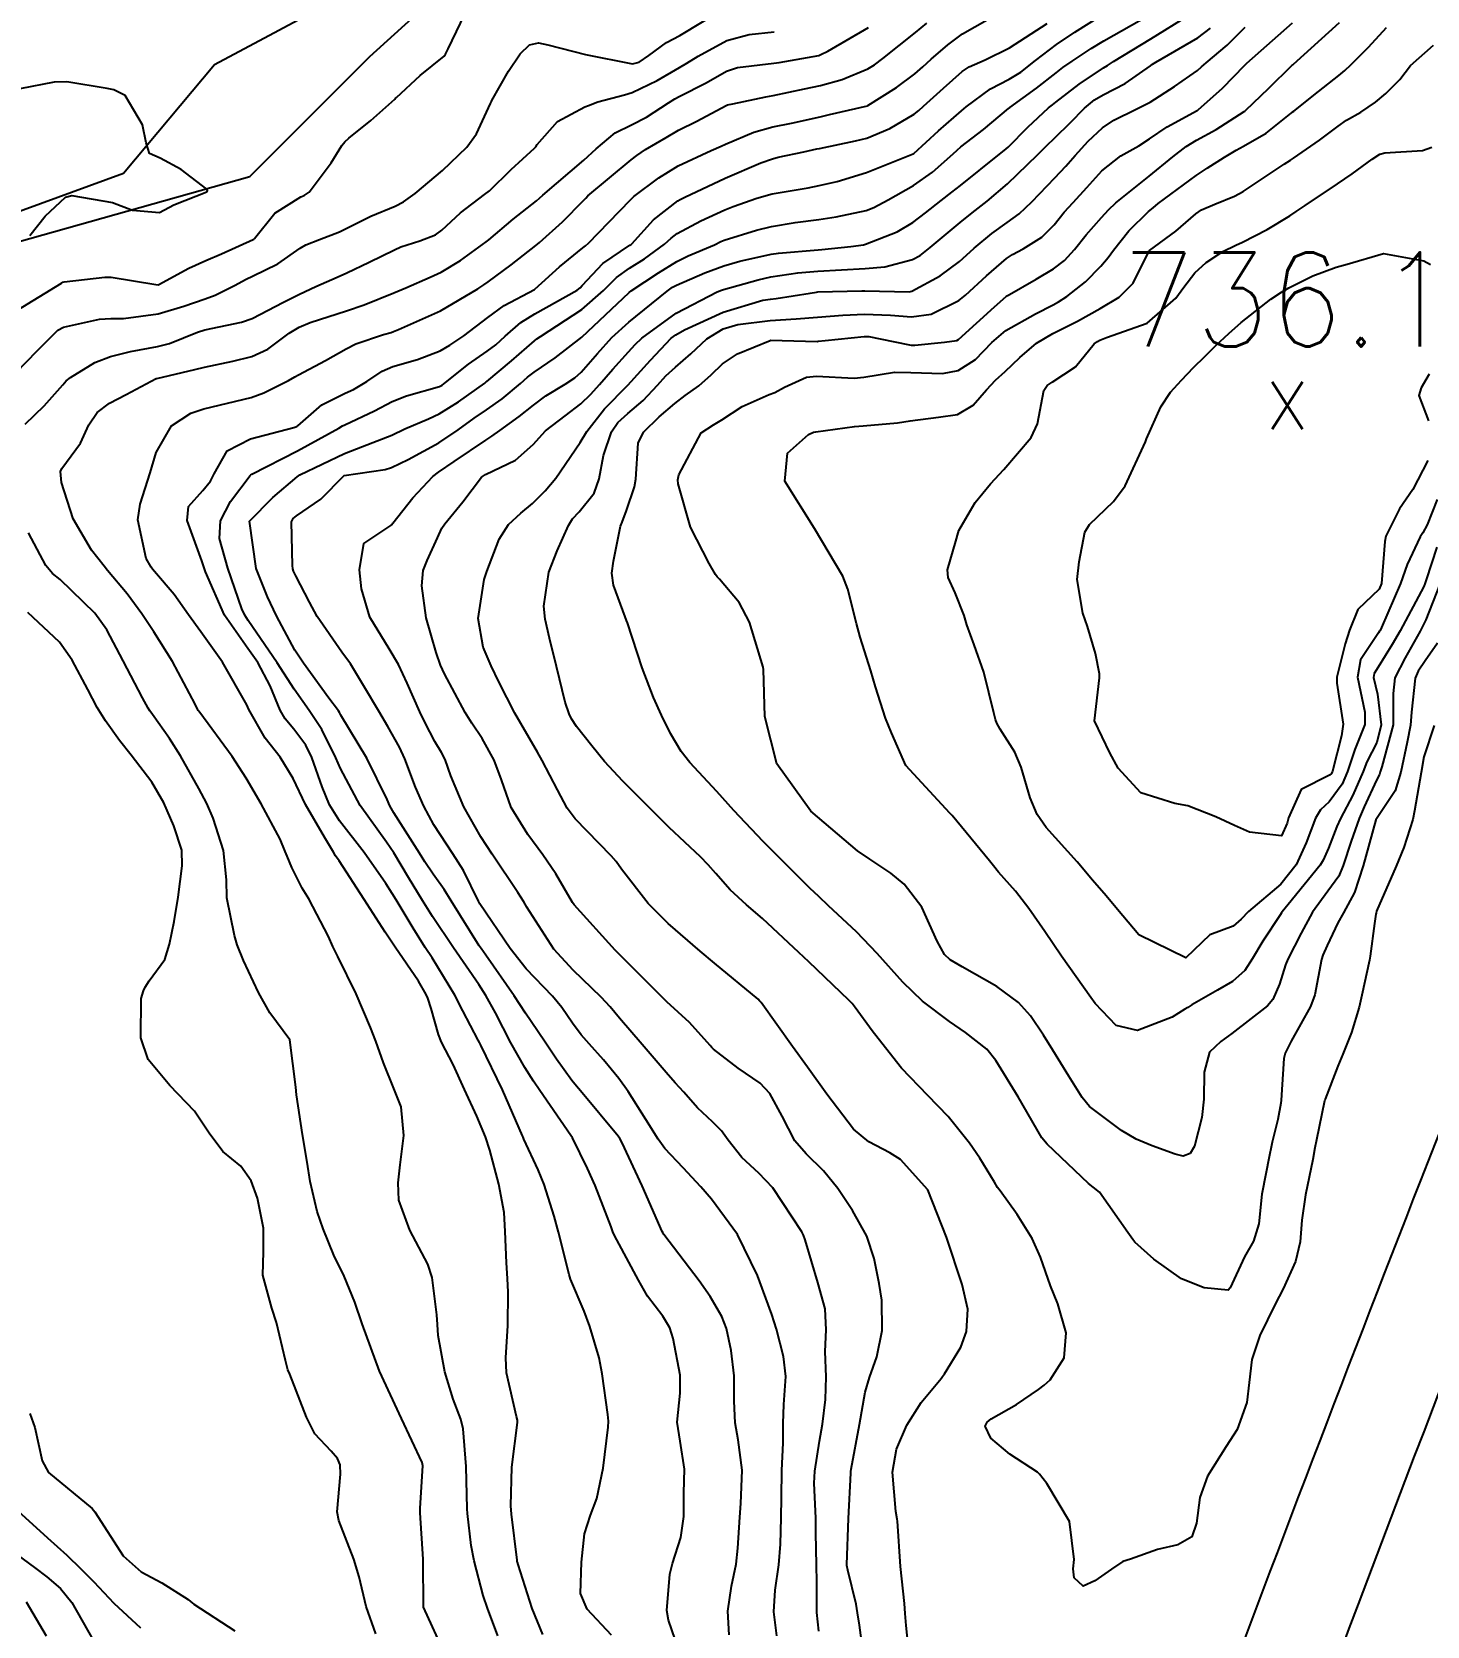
# Model space of a CAD drawing. Header units: metres. Extents: x 318500 to 325275, y 7408834 to 7428799.
# Drawn here: x 320161.3 to 320220.5, y 7414112.3 to 7414180 of the extents above; entities that cross this region are included whole.
import ezdxf
from ezdxf.enums import TextEntityAlignment as Align

# ---------------------------------------------------------------- set-up
doc = ezdxf.new("R2010")
doc.units = ezdxf.units.M
doc.header["$MEASUREMENT"] = 0
for name, color, linetype in [('Curvas de Nivel 1m', 11, 'Continuous'), ('Curvas de Nivel 5m', 15, 'Continuous'), ('Hidrografia', 140, 'Continuous'), ('Linha Férrea', 20, 'Continuous'), ('Pontos Cotados', 45, 'Continuous')]:
    doc.layers.add(name, color=color, linetype=linetype)
doc.styles.add('Style-STANDARD', font='STANDARD.shx')

# ---------------------------------------------------------------- blocks, each defined once
blk = doc.blocks.new('ELVTXT_57')
at = {"layer": 'Pontos Cotados', "linetype": 'Continuous', "style": 'Style-STANDARD'}
for s, height, p in [('736.1', 4, (0, 4)), ('x', 3, (0, 0))]:
    blk.add_text(s, height=height, dxfattribs=at).set_placement(p, align=Align.MIDDLE_CENTER)

msp = doc.modelspace()

# ---------------------------------------------------------------- linework, layer by layer
at = {"layer": 'Curvas de Nivel 1m', "flags": 128}
for points, elevation in [([(320160.612, 7414165.51), (320161.514, 7414166.45), (320162.398, 7414167.324), (320162.641, 7414167.459), (320164.157, 7414167.793), (320164.645, 7414167.827), (320165.183, 7414167.829), (320166.648, 7414168.023), (320167.751, 7414168.353), (320168.654, 7414168.662), (320169.077, 7414168.815), (320169.897, 7414169.228), (320170.392, 7414169.495), (320170.666, 7414169.62), (320171.729, 7414170.149), (320172.684, 7414170.81), (320172.924, 7414170.949), (320173.511, 7414171.178), (320174.349, 7414171.511), (320174.698, 7414171.676), (320175.684, 7414172.172), (320176.712, 7414172.599), (320177.078, 7414172.771), (320177.57, 7414173.127), (320178.73, 7414174.11), (320179.764, 7414175.095), (320180.167, 7414175.67), (320180.768, 7414176.951), (320180.809, 7414177.04), (320180.83, 7414177.079), (320181.529, 7414178.332), (320182.027, 7414179.068), (320182.417, 7414179.451), (320182.805, 7414179.531), (320183.199, 7414179.449), (320184.8, 7414179.03), (320186.795, 7414178.641), (320187.087, 7414178.706), (320187.487, 7414178.993), (320188.246, 7414179.545), (320188.809, 7414179.847), (320190.655, 7414180.952)], 719), ([(320160.648, 7414168.162), (320162.543, 7414169.322), (320162.613, 7414169.369), (320162.661, 7414169.382), (320164.384, 7414169.583), (320164.664, 7414169.581), (320166.551, 7414169.272), (320166.648, 7414169.258), (320166.685, 7414169.27), (320167.954, 7414169.968), (320168.676, 7414170.289), (320169.339, 7414170.575), (320170.689, 7414171.175), (320170.72, 7414171.189), (320170.748, 7414171.219), (320171.612, 7414172.301), (320172.717, 7414172.995), (320172.856, 7414173.049), (320173.072, 7414173.185), (320174, 7414174.439), (320174.455, 7414175.164), (320174.577, 7414175.328), (320174.745, 7414175.475), (320175.682, 7414176.225), (320176.705, 7414177.141), (320176.736, 7414177.175), (320176.771, 7414177.208), (320177.774, 7414178.136), (320178.798, 7414178.963), (320178.859, 7414179.049), (320178.887, 7414179.109), (320178.967, 7414179.273), (320179.844, 7414181.095)], 718), ([(320185.904, 7414111.911), (320184.867, 7414113.016), (320184.593, 7414113.686), (320184.625, 7414115.02), (320184.757, 7414116.219), (320185.009, 7414117.014), (320185.276, 7414117.715), (320185.553, 7414119.007), (320185.763, 7414120.749), (320185.771, 7414121.004), (320185.744, 7414121.284), (320185.51, 7414123.008), (320185.38, 7414123.691), (320184.986, 7414125.016), (320184.741, 7414125.674), (320184.168, 7414127.029), (320184.103, 7414127.232), (320183.656, 7414129.035), (320183.477, 7414129.703), (320183.047, 7414131.047), (320182.786, 7414131.671), (320182.179, 7414132.981), (320182.148, 7414133.06), (320182.128, 7414133.113), (320181.271, 7414135.069), (320180.354, 7414136.963), (320180.294, 7414137.079), (320180.241, 7414137.174), (320179.593, 7414138.429), (320179.259, 7414139.095), (320178.283, 7414140.672), (320177.988, 7414141.115), (320177.487, 7414141.937), (320176.756, 7414143.133), (320176.593, 7414143.406), (320176.327, 7414143.83), (320175.401, 7414145.149), (320174.36, 7414146.49), (320173.928, 7414147.167), (320173.613, 7414147.94), (320173.182, 7414149.178), (320172.926, 7414149.703), (320172.412, 7414150.39), (320172.042, 7414150.821), (320171.832, 7414151.199), (320171.415, 7414152.226), (320170.885, 7414153.213), (320170.459, 7414153.812), (320169.47, 7414155.23), (320168.666, 7414157.071), (320168.612, 7414157.239), (320168.504, 7414157.537), (320167.888, 7414159.25), (320167.947, 7414159.84), (320168.549, 7414160.517), (320168.878, 7414160.914), (320169.039, 7414161.235), (320169.588, 7414162.211), (320170.575, 7414162.718), (320172.416, 7414163.192), (320172.536, 7414163.235), (320172.581, 7414163.266), (320173.604, 7414164.165), (320174.602, 7414164.648), (320174.956, 7414164.805), (320175.516, 7414165.151), (320176.17, 7414165.591), (320176.62, 7414165.779), (320177.666, 7414166.082), (320178.63, 7414166.454), (320179.043, 7414166.695), (320179.632, 7414167.095), (320180.648, 7414167.861), (320181.351, 7414168.375), (320182.632, 7414169.06), (320182.65, 7414169.07), (320183.7, 7414170.019), (320184.687, 7414170.82), (320184.801, 7414170.915), (320184.927, 7414171.026), (320185.796, 7414171.921), (320186.718, 7414172.869), (320186.784, 7414172.934), (320186.86, 7414172.999), (320187.917, 7414173.8), (320188.733, 7414174.308), (320190.144, 7414174.959), (320190.559, 7414175.137), (320190.744, 7414175.224), (320191.943, 7414175.741), (320192.756, 7414175.96), (320193.549, 7414176.122), (320194.762, 7414176.393), (320195.17, 7414176.488), (320196.77, 7414176.857), (320196.796, 7414176.87), (320198.002, 7414177.631), (320198.791, 7414178.216), (320199.125, 7414178.507), (320199.486, 7414178.833), (320200.185, 7414179.448), (320200.811, 7414179.907), (320202.388, 7414180.796)], 723), ([(320192.923, 7414111.886), (320192.797, 7414112.907), (320192.856, 7414113.833), (320193.018, 7414114.904), (320193.081, 7414115.775), (320193.109, 7414116.903), (320193.119, 7414117.766), (320193.141, 7414118.903), (320193.197, 7414120.088), (320193.195, 7414120.902), (320193.222, 7414121.712), (320193.309, 7414122.901), (320193.213, 7414123.752), (320192.91, 7414124.908), (320192.708, 7414125.536), (320192.202, 7414126.919), (320192.104, 7414127.19), (320191.25, 7414128.933), (320190.152, 7414130.432), (320189.696, 7414130.957), (320188.954, 7414131.755), (320188.176, 7414132.577), (320187.885, 7414132.983), (320187.362, 7414133.819), (320186.615, 7414134.996), (320186.218, 7414135.547), (320185.561, 7414136.341), (320184.958, 7414137.019), (320184.622, 7414137.402), (320184.249, 7414137.901), (320183.793, 7414138.574), (320183.399, 7414139.043), (320182.277, 7414140.21), (320181.604, 7414141.067), (320180.318, 7414142.975), (320180.26, 7414143.081), (320179.622, 7414144.379), (320179.17, 7414145.098), (320178.358, 7414146.325), (320177.933, 7414147.117), (320177.585, 7414147.919), (320177.129, 7414149.129), (320176.898, 7414149.625), (320176.414, 7414150.494), (320176.024, 7414151.144), (320175.411, 7414152.174), (320174.817, 7414153.156), (320174.458, 7414153.662), (320173.408, 7414155.176), (320173.085, 7414155.78), (320172.497, 7414156.902), (320172.407, 7414157.099), (320172.376, 7414157.192), (320172.353, 7414157.342), (320172.321, 7414159.193), (320172.392, 7414159.333), (320172.534, 7414159.438), (320173.568, 7414160.151), (320174.56, 7414161.16), (320176.289, 7414161.416), (320176.564, 7414161.496), (320177.274, 7414161.836), (320178.574, 7414162.55), (320179.396, 7414163.098), (320180.08, 7414163.595), (320180.593, 7414163.94), (320181.262, 7414164.412), (320182.044, 7414165.066), (320182.345, 7414165.332), (320182.617, 7414165.539), (320183.517, 7414166.156), (320184.64, 7414167.03), (320186.659, 7414168.931), (320186.743, 7414168.999), (320187.9, 7414169.759), (320188.679, 7414170.249), (320189.165, 7414170.491), (320190.273, 7414170.956), (320190.553, 7414171.092), (320190.693, 7414171.147), (320192.06, 7414171.569), (320192.702, 7414171.737), (320193.712, 7414171.902), (320194.707, 7414172.023), (320195.453, 7414172.144), (320196.713, 7414172.407), (320197.046, 7414172.535), (320197.654, 7414172.856), (320198.726, 7414173.47), (320199.532, 7414174.032), (320200.42, 7414174.823), (320200.587, 7414174.977), (320200.744, 7414175.108), (320201.707, 7414175.854), (320202.769, 7414176.746), (320202.794, 7414176.765), (320202.818, 7414176.789), (320203.95, 7414177.605), (320204.793, 7414178.261), (320205.076, 7414178.477), (320205.47, 7414178.753), (320206.269, 7414179.282), (320206.809, 7414179.613), (320208.741, 7414180.711)], 726), ([(320181.075, 7414111.89), (320180.634, 7414113.069), (320180.457, 7414113.604), (320180.071, 7414115.078), (320179.95, 7414115.724), (320179.792, 7414117.083), (320179.776, 7414117.28), (320179.73, 7414119.084), (320179.604, 7414120.674), (320179.504, 7414121.088), (320179.181, 7414121.944), (320178.823, 7414123.098), (320178.54, 7414124.636), (320178.513, 7414125.104), (320178.493, 7414125.513), (320178.283, 7414127.107), (320178.108, 7414127.67), (320177.343, 7414129.118), (320176.878, 7414130.394), (320176.846, 7414131.123), (320176.934, 7414131.888), (320177.087, 7414133.126), (320176.975, 7414134.352), (320176.668, 7414135.133), (320176.226, 7414136.219), (320175.895, 7414137.143), (320175.674, 7414137.717), (320175.058, 7414139.152), (320174.284, 7414140.739), (320174.076, 7414141.163), (320173.886, 7414141.576), (320173.047, 7414143.179), (320172.773, 7414143.631), (320172.333, 7414144.518), (320172.132, 7414144.987), (320172.054, 7414145.194), (320171.835, 7414145.71), (320171.025, 7414147.21), (320170.386, 7414148.312), (320169.79, 7414149.226), (320168.419, 7414151.093), (320168.359, 7414151.18), (320168.321, 7414151.241), (320168.219, 7414151.447), (320167.263, 7414153.258), (320166.469, 7414154.522), (320165.961, 7414155.278), (320165.341, 7414156.139), (320164.498, 7414157.13), (320164.355, 7414157.301), (320163.83, 7414157.987), (320163.046, 7414159.315), (320162.553, 7414160.86), (320162.51, 7414161.321), (320162.561, 7414161.453), (320163.35, 7414162.535), (320163.709, 7414163.309), (320164.062, 7414163.832), (320164.594, 7414164.223), (320165.289, 7414164.601), (320166.576, 7414165.271), (320166.6, 7414165.28), (320168.207, 7414165.655), (320168.618, 7414165.757), (320169.831, 7414166.019), (320170.625, 7414166.208), (320171.312, 7414166.528), (320172.215, 7414167.196), (320172.643, 7414167.457), (320173.114, 7414167.652), (320174.65, 7414168.154), (320175.398, 7414168.407), (320176.658, 7414168.907), (320177.169, 7414169.132), (320178.201, 7414169.583), (320178.67, 7414169.798), (320179.49, 7414170.285), (320180.587, 7414171.082), (320180.645, 7414171.126), (320180.691, 7414171.168), (320181.733, 7414172.041), (320182.716, 7414172.82), (320182.846, 7414172.93), (320182.983, 7414173.056), (320184.735, 7414174.546), (320185.249, 7414175.022), (320186.057, 7414175.704), (320186.756, 7414176.049), (320187.386, 7414176.368), (320188.323, 7414176.984), (320188.598, 7414177.157), (320188.774, 7414177.251), (320189.919, 7414177.827), (320190.791, 7414178.321), (320191.256, 7414178.48), (320192.796, 7414178.66), (320193.019, 7414178.695), (320194.224, 7414178.906), (320194.706, 7414178.996), (320194.801, 7414179.028), (320195.088, 7414179.181), (320196.813, 7414180.176)], 721), ([(320182.993, 7414111.95), (320182.53, 7414113.044), (320181.939, 7414114.918), (320181.91, 7414115.021), (320181.904, 7414115.051), (320181.896, 7414115.096), (320181.654, 7414117.055), (320181.627, 7414117.404), (320181.672, 7414119.055), (320181.914, 7414120.947), (320181.915, 7414121.052), (320181.869, 7414121.206), (320181.45, 7414123.059), (320181.425, 7414123.694), (320181.507, 7414125.059), (320181.52, 7414126.484), (320181.489, 7414127.059), (320181.446, 7414127.724), (320181.391, 7414129.061), (320181.342, 7414129.862), (320181.125, 7414131.07), (320180.737, 7414132.512), (320180.553, 7414133.076), (320180.193, 7414133.958), (320179.667, 7414135.088), (320179.181, 7414136.141), (320178.686, 7414137.103), (320178.558, 7414137.42), (320178.254, 7414138.524), (320178.106, 7414138.96), (320178.041, 7414139.113), (320177.704, 7414139.683), (320176.717, 7414141.134), (320176.299, 7414141.761), (320175.409, 7414143.149), (320174.336, 7414144.794), (320174.185, 7414145.009), (320174.094, 7414145.164), (320173.724, 7414145.794), (320172.909, 7414147.182), (320172.387, 7414148.297), (320171.84, 7414149.198), (320171.201, 7414150.001), (320170.511, 7414151.219), (320170.423, 7414151.414), (320169.383, 7414153.231), (320168.469, 7414154.521), (320167.948, 7414155.248), (320167.336, 7414156.105), (320166.498, 7414157.088), (320166.413, 7414157.185), (320166.353, 7414157.272), (320166.145, 7414157.635), (320165.797, 7414159.281), (320165.886, 7414159.934), (320166.308, 7414161.274), (320166.569, 7414162.13), (320167.221, 7414163.26), (320168.039, 7414163.798), (320168.591, 7414163.984), (320169.603, 7414164.222), (320170.599, 7414164.463), (320171.146, 7414164.668), (320172.191, 7414165.196), (320172.462, 7414165.343), (320172.614, 7414165.429), (320173.758, 7414166.038), (320174.631, 7414166.542), (320175.043, 7414166.747), (320176.224, 7414167.144), (320176.546, 7414167.236), (320176.641, 7414167.271), (320176.865, 7414167.359), (320178.65, 7414168.153), (320180.235, 7414169.086), (320180.487, 7414169.258), (320180.664, 7414169.379), (320181.641, 7414170.104), (320182.688, 7414170.923), (320182.765, 7414170.982), (320182.851, 7414171.058), (320183.819, 7414171.928), (320184.717, 7414172.839), (320184.809, 7414172.938), (320184.905, 7414173.027), (320186.736, 7414174.56), (320186.986, 7414174.749), (320187.356, 7414174.994), (320188.22, 7414175.513), (320188.753, 7414175.814), (320189.524, 7414176.203), (320190.769, 7414176.869), (320190.828, 7414176.89), (320191.063, 7414176.946), (320192.466, 7414177.233), (320192.776, 7414177.298), (320194.105, 7414177.582), (320194.782, 7414177.723), (320195.702, 7414177.971), (320196.793, 7414178.431), (320197.067, 7414178.595), (320197.429, 7414178.861), (320198.811, 7414179.962), (320199.291, 7414180.36)], 722), ([(320188.883, 7414110.96), (320188.33, 7414112.55), (320188.255, 7414112.967), (320188.388, 7414114.512), (320188.497, 7414114.964), (320188.854, 7414116.063), (320188.976, 7414116.96), (320188.981, 7414117.964), (320189.007, 7414118.96), (320188.816, 7414120.158), (320188.694, 7414120.963), (320188.815, 7414122.186), (320188.828, 7414122.962), (320188.527, 7414124.511), (320188.381, 7414124.967), (320188.085, 7414125.457), (320187.429, 7414126.315), (320187.045, 7414126.986), (320186.126, 7414128.703), (320185.982, 7414129.002), (320185.887, 7414129.25), (320185.209, 7414131.014), (320184.885, 7414131.737), (320184.243, 7414133.029), (320184.182, 7414133.133), (320182.866, 7414135.05), (320182.599, 7414135.437), (320182.224, 7414136.022), (320181.637, 7414137.066), (320180.982, 7414138.343), (320180.575, 7414139.077), (320180.267, 7414139.546), (320179.192, 7414141.096), (320178.31, 7414142.428), (320177.874, 7414143.117), (320177.289, 7414144.085), (320176.658, 7414145.135), (320176.347, 7414145.592), (320175.231, 7414147.151), (320174.393, 7414148.722), (320174.205, 7414149.163), (320173.611, 7414150.371), (320173.073, 7414151.18), (320172.433, 7414152.085), (320171.712, 7414153.201), (320170.477, 7414155), (320170.334, 7414155.221), (320170.206, 7414155.5), (320169.606, 7414157.229), (320169.263, 7414158.488), (320169.297, 7414159.232), (320169.723, 7414160.048), (320170.559, 7414161.156), (320170.588, 7414161.191), (320170.634, 7414161.219), (320172.57, 7414162.203), (320174.331, 7414163.164), (320174.483, 7414163.26), (320174.582, 7414163.313), (320175.837, 7414163.901), (320176.597, 7414164.295), (320177.193, 7414164.54), (320178.607, 7414164.943), (320178.718, 7414164.998), (320178.86, 7414165.106), (320179.833, 7414165.881), (320180.63, 7414166.434), (320181, 7414166.711), (320181.384, 7414167.073), (320182.058, 7414167.654), (320182.65, 7414168.026), (320184.449, 7414169.033), (320184.573, 7414169.12), (320184.663, 7414169.219), (320185.536, 7414170.158), (320186.689, 7414170.935), (320186.731, 7414170.958), (320186.775, 7414170.999), (320187.683, 7414172.013), (320188.718, 7414172.821), (320188.817, 7414172.88), (320189.017, 7414172.976), (320190.728, 7414173.785), (320192.241, 7414174.433), (320192.737, 7414174.607), (320192.985, 7414174.67), (320194.069, 7414174.907), (320194.62, 7414175.023), (320194.742, 7414175.047), (320196.263, 7414175.361), (320196.749, 7414175.487), (320197.721, 7414175.89), (320198.765, 7414176.505), (320198.952, 7414176.653), (320199.154, 7414176.836), (320200, 7414177.61), (320200.792, 7414178.317), (320201.098, 7414178.513), (320201.78, 7414178.805), (320202.805, 7414179.313), (320204.405, 7414180.355)], 724), ([(320194.703, 7414112.087), (320194.627, 7414112.883), (320194.629, 7414114.187), (320194.609, 7414114.883), (320194.584, 7414116.26), (320194.577, 7414116.884), (320194.511, 7414118.366), (320194.536, 7414118.885), (320194.74, 7414120.155), (320194.865, 7414120.882), (320194.999, 7414121.917), (320195.018, 7414122.88), (320194.979, 7414123.968), (320195.016, 7414124.881), (320194.978, 7414125.771), (320194.672, 7414126.891), (320194.127, 7414128.705), (320194.061, 7414128.901), (320193.993, 7414129.041), (320192.76, 7414130.914), (320192.166, 7414131.537), (320191.445, 7414132.203), (320190.857, 7414132.94), (320190.58, 7414133.338), (320190.191, 7414133.711), (320189.551, 7414134.31), (320188.981, 7414134.968), (320188.614, 7414135.372), (320188.222, 7414135.801), (320187.214, 7414136.99), (320186.251, 7414138.118), (320185.846, 7414138.596), (320185.464, 7414139.012), (320184.277, 7414140.156), (320183.462, 7414141.042), (320182.317, 7414142.827), (320182.183, 7414143.061), (320181.931, 7414143.456), (320180.836, 7414145.075), (320180.351, 7414145.808), (320179.63, 7414147.091), (320179.089, 7414148.4), (320178.838, 7414149.103), (320178.687, 7414149.39), (320178.407, 7414149.858), (320177.979, 7414150.68), (320177.767, 7414151.12), (320177.224, 7414152.342), (320176.859, 7414153.134), (320176.46, 7414153.798), (320175.649, 7414155.148), (320175.293, 7414156.351), (320175.205, 7414157.153), (320175.391, 7414158.277), (320176.528, 7414159.029), (320176.588, 7414159.08), (320176.625, 7414159.139), (320177.466, 7414160.207), (320178.313, 7414161.114), (320178.562, 7414161.303), (320179.226, 7414161.759), (320180.576, 7414162.657), (320180.829, 7414162.826), (320181.168, 7414163.074), (320181.986, 7414163.669), (320182.596, 7414164.148), (320183.118, 7414164.536), (320183.935, 7414165.04), (320184.349, 7414165.299), (320184.618, 7414165.545), (320185.309, 7414166.34), (320185.926, 7414167.011), (320186.647, 7414167.672), (320188.263, 7414168.984), (320188.493, 7414169.151), (320188.664, 7414169.245), (320189.873, 7414169.761), (320190.677, 7414170.067), (320191.355, 7414170.265), (320192.685, 7414170.556), (320193.001, 7414170.601), (320194.688, 7414170.734), (320194.837, 7414170.748), (320196.075, 7414170.879), (320196.608, 7414170.955), (320196.692, 7414170.974), (320198.042, 7414171.508), (320198.706, 7414171.895), (320199.237, 7414172.31), (320199.899, 7414172.828), (320200.363, 7414173.184), (320200.727, 7414173.478), (320202.384, 7414174.795), (320202.581, 7414174.954), (320202.745, 7414175.098), (320203.589, 7414175.946), (320204.466, 7414176.765), (320204.633, 7414176.901), (320204.774, 7414177.01), (320205.76, 7414177.776), (320206.796, 7414178.47), (320206.965, 7414178.57), (320207.226, 7414178.734), (320208.81, 7414179.697), (320210.413, 7414180.686)], 727), ([(320196.632, 7414110.859), (320196.431, 7414112.343), (320196.359, 7414112.863), (320196.295, 7414113.236), (320195.938, 7414114.681), (320195.903, 7414114.87), (320195.901, 7414114.91), (320195.97, 7414116.87), (320196.072, 7414118.796), (320196.075, 7414118.869), (320196.09, 7414118.958), (320196.43, 7414120.864), (320196.673, 7414122.229), (320196.858, 7414122.858), (320197.175, 7414123.741), (320197.398, 7414124.85), (320197.386, 7414126.144), (320197.278, 7414126.852), (320197.056, 7414127.916), (320196.752, 7414128.861), (320196.146, 7414129.944), (320195.522, 7414130.88), (320194.909, 7414131.631), (320194.174, 7414132.35), (320193.696, 7414132.905), (320193.151, 7414133.955), (320192.63, 7414134.916), (320192.217, 7414135.361), (320191.283, 7414135.991), (320190.238, 7414136.801), (320190.161, 7414136.873), (320190.09, 7414136.952), (320189.215, 7414137.931), (320188.258, 7414138.813), (320188.082, 7414138.982), (320186.287, 7414140.775), (320186.065, 7414141.003), (320184.318, 7414142.921), (320184.243, 7414143.031), (320183.537, 7414144.247), (320182.996, 7414145.05), (320182.353, 7414145.911), (320181.644, 7414147.067), (320181.228, 7414148.231), (320180.926, 7414149.075), (320180.409, 7414149.989), (320179.968, 7414150.639), (320179.689, 7414151.091), (320178.812, 7414152.737), (320178.647, 7414153.107), (320178.458, 7414153.636), (320178.04, 7414155.117), (320177.848, 7414156.474), (320177.907, 7414157.119), (320178.073, 7414157.55), (320178.521, 7414158.508), (320178.707, 7414158.927), (320178.83, 7414159.105), (320179.598, 7414160.04), (320180.389, 7414161.083), (320180.561, 7414161.203), (320181.824, 7414161.811), (320182.574, 7414162.478), (320183.105, 7414163.052), (320183.932, 7414163.697), (320184.598, 7414164.198), (320185.021, 7414164.606), (320185.393, 7414165.018), (320185.961, 7414165.669), (320186.631, 7414166.415), (320186.914, 7414166.719), (320187.198, 7414166.994), (320188.651, 7414168.054), (320190.397, 7414168.954), (320190.583, 7414169.03), (320190.662, 7414169.058), (320192.128, 7414169.468), (320192.67, 7414169.587), (320193.818, 7414169.763), (320194.674, 7414169.834), (320195.668, 7414169.893), (320196.676, 7414169.941), (320197.513, 7414170.022), (320198.682, 7414170.327), (320199.019, 7414170.503), (320199.443, 7414170.832), (320200.118, 7414171.406), (320200.706, 7414171.896), (320201.22, 7414172.305), (320201.856, 7414172.803), (320202.727, 7414173.536), (320203.996, 7414174.771), (320204.368, 7414175.143), (320204.751, 7414175.516), (320205.378, 7414176.137), (320205.988, 7414176.748), (320206.413, 7414177.106), (320206.779, 7414177.322), (320207.714, 7414177.798), (320208.798, 7414178.558), (320208.883, 7414178.624), (320209.021, 7414178.707), (320210.811, 7414179.74), (320211.344, 7414180.145)], 728), ([(320198.574, 7414110.83), (320198.417, 7414112.327), (320198.38, 7414112.833), (320198.344, 7414113.254), (320198.174, 7414114.836), (320198.05, 7414116.757), (320198.04, 7414116.839), (320197.975, 7414117.161), (320197.843, 7414118.842), (320198.01, 7414119.817), (320198.447, 7414120.834), (320199.059, 7414121.8), (320199.902, 7414122.812), (320199.968, 7414122.894), (320200.053, 7414123.018), (320200.741, 7414124.139), (320200.979, 7414124.807), (320201.035, 7414125.752), (320200.793, 7414126.81), (320200.13, 7414128.82), (320199.334, 7414130.828), (320198.173, 7414132.113), (320197.723, 7414132.395), (320196.828, 7414132.86), (320196.188, 7414133.402), (320195.053, 7414134.887), (320194.227, 7414136.029), (320193.593, 7414136.906), (320192.259, 7414138.78), (320192.196, 7414138.858), (320192.13, 7414138.922), (320190.283, 7414140.452), (320189.668, 7414140.959), (320188.307, 7414142.13), (320187.462, 7414142.989), (320186.334, 7414144.444), (320186.099, 7414144.765), (320185.889, 7414145.007), (320184.363, 7414146.576), (320184.027, 7414147.035), (320183.618, 7414147.805), (320182.967, 7414149.051), (320182.762, 7414149.413), (320182.41, 7414150.013), (320181.804, 7414151.066), (320181.12, 7414152.393), (320180.802, 7414153.076), (320180.462, 7414153.87), (320180.24, 7414155.084), (320180.497, 7414156.746), (320180.582, 7414156.997), (320180.606, 7414157.079), (320181.134, 7414158.461), (320181.536, 7414159.07), (320182.05, 7414159.552), (320182.544, 7414159.969), (320183.091, 7414160.513), (320183.548, 7414161.045), (320184.575, 7414162.554), (320184.865, 7414163.026), (320185.615, 7414163.994), (320186.594, 7414165), (320187.566, 7414166.051), (320188.446, 7414166.982), (320188.642, 7414167.134), (320189.007, 7414167.338), (320190.651, 7414168.098), (320192.333, 7414168.601), (320192.657, 7414168.645), (320192.903, 7414168.673), (320194.336, 7414168.903), (320194.614, 7414168.947), (320194.661, 7414168.952), (320196.531, 7414169.003), (320196.662, 7414169.005), (320198.547, 7414168.956), (320198.662, 7414168.981), (320199.865, 7414169.635), (320200.681, 7414170.25), (320200.982, 7414170.519), (320201.311, 7414170.811), (320202.063, 7414171.436), (320202.707, 7414171.898), (320203.224, 7414172.271), (320203.749, 7414172.775), (320204.73, 7414173.802), (320205.192, 7414174.299), (320205.592, 7414174.751), (320206.147, 7414175.349), (320206.758, 7414175.917), (320207.244, 7414176.251), (320208.185, 7414176.719), (320208.579, 7414176.907), (320208.775, 7414177.014), (320209.811, 7414177.668), (320210.795, 7414178.361), (320210.967, 7414178.509), (320211.165, 7414178.676), (320212.049, 7414179.426), (320212.815, 7414180.199)], 729), ([(320220.977, 7414154.038), (320220.461, 7414153.295), (320220.157, 7414152.852), (320220.037, 7414152.556), (320219.878, 7414151.108), (320219.834, 7414150.559), (320219.69, 7414149.838), (320219.423, 7414148.565), (320219.185, 7414147.771), (320218.387, 7414146.58), (320218.369, 7414146.54), (320217.932, 7414144.998), (320217.83, 7414144.585), (320217.461, 7414143.456), (320216.993, 7414142.593), (320216.752, 7414142.157), (320216.299, 7414141.202), (320216.111, 7414140.784), (320216.053, 7414140.604), (320215.768, 7414139.107), (320215.59, 7414138.61), (320214.768, 7414137.145), (320214.507, 7414136.626), (320214.458, 7414136.405), (320214.346, 7414134.628), (320214.334, 7414134.502), (320214.198, 7414133.818), (320213.964, 7414132.852), (320213.919, 7414132.634), (320213.844, 7414132.302), (320213.522, 7414130.64), (320213.395, 7414129.387), (320213.168, 7414128.644), (320212.791, 7414127.979), (320212.171, 7414126.659), (320212.099, 7414126.566), (320211.072, 7414126.67), (320210.105, 7414127.04), (320208.932, 7414127.884), (320208.128, 7414128.603), (320208.038, 7414128.711), (320207.828, 7414129.021), (320206.629, 7414130.733), (320206.364, 7414130.939), (320206.163, 7414131.088), (320204.4, 7414132.758), (320204.184, 7414133.039), (320203.169, 7414134.776), (320202.233, 7414136.324), (320201.841, 7414136.796), (320200.942, 7414137.505), (320200.252, 7414137.97), (320199.116, 7414138.831), (320198.272, 7414139.645), (320197.182, 7414140.857), (320196.304, 7414141.778), (320195.121, 7414142.888), (320194.707, 7414143.278), (320194.327, 7414143.639), (320193.05, 7414144.913), (320192.35, 7414145.619), (320191.094, 7414146.939), (320190.382, 7414147.734), (320189.234, 7414148.967), (320188.864, 7414149.433), (320188.412, 7414150.206), (320188.023, 7414150.984), (320187.695, 7414151.724), (320187.211, 7414152.992), (320186.579, 7414154.899), (320186.541, 7414154.999), (320186.482, 7414155.151), (320185.988, 7414156.5), (320185.924, 7414157.009), (320185.992, 7414157.523), (320186.293, 7414159.004), (320186.353, 7414159.182), (320186.54, 7414159.669), (320186.882, 7414160.67), (320186.934, 7414160.996), (320187.043, 7414162.528), (320187.27, 7414162.993), (320187.934, 7414163.642), (320188.599, 7414164.219), (320189.029, 7414164.548), (320189.611, 7414164.965), (320190.144, 7414165.431), (320190.624, 7414165.893), (320191.252, 7414166.319), (320192.64, 7414166.896), (320192.657, 7414166.902), (320194.639, 7414166.854), (320194.68, 7414166.859), (320194.983, 7414166.895), (320196.642, 7414167.063), (320196.827, 7414167.053), (320197.861, 7414166.852), (320198.638, 7414166.696), (320198.788, 7414166.689), (320200.05, 7414166.826), (320200.567, 7414166.895), (320200.641, 7414166.927), (320202.174, 7414168.316), (320202.66, 7414168.754), (320202.712, 7414168.789), (320203.944, 7414169.498), (320204.678, 7414169.93), (320205.148, 7414170.291), (320205.562, 7414170.751), (320206.068, 7414171.378), (320206.711, 7414172.112), (320207.012, 7414172.439), (320207.32, 7414172.731), (320208.732, 7414173.867), (320209.741, 7414174.695), (320210.304, 7414175.129), (320210.751, 7414175.39), (320211.585, 7414175.844), (320212.769, 7414176.613), (320212.797, 7414176.633), (320212.831, 7414176.659), (320213.819, 7414177.609), (320214.799, 7414178.569), (320214.832, 7414178.597), (320214.867, 7414178.629), (320216.818, 7414180.398)], 731), ([(320221.082, 7414156.541), (320220.485, 7414155.03), (320220.25, 7414154.553), (320219.605, 7414153.421), (320219.174, 7414152.569), (320219.103, 7414151.907), (320219.094, 7414150.57), (320218.612, 7414148.787), (320218.549, 7414148.578), (320218.515, 7414148.461), (320218.395, 7414148.214), (320217.875, 7414147.087), (320217.658, 7414146.587), (320217.314, 7414145.632), (320216.981, 7414144.594), (320216.787, 7414144.144), (320216.329, 7414143.514), (320215.67, 7414142.61), (320215.196, 7414141.728), (320214.627, 7414140.625), (320214.527, 7414140.386), (320214.274, 7414139.561), (320213.99, 7414138.908), (320213.762, 7414138.637), (320212.248, 7414137.463), (320211.778, 7414137.131), (320211.305, 7414136.669), (320211.073, 7414135.826), (320211.056, 7414134.672), (320210.973, 7414133.898), (320210.662, 7414132.675), (320210.483, 7414132.371), (320210.176, 7414132.249), (320209.839, 7414132.347), (320208.866, 7414132.7), (320208.184, 7414132.977), (320207.565, 7414133.344), (320206.204, 7414134.366), (320205.886, 7414134.743), (320205.321, 7414135.652), (320204.64, 7414136.756), (320204.246, 7414137.397), (320203.702, 7414138.216), (320203.183, 7414138.776), (320202.27, 7414139.465), (320200.793, 7414140.301), (320200.287, 7414140.593), (320200.052, 7414140.822), (320199.736, 7414141.388), (320199.083, 7414142.832), (320198.33, 7414143.803), (320197.765, 7414144.279), (320196.869, 7414144.862), (320196.345, 7414145.225), (320194.37, 7414146.9), (320192.926, 7414148.915), (320192.42, 7414150.92), (320192.363, 7414152.921), (320192.347, 7414153.026), (320191.769, 7414154.931), (320191.322, 7414155.771), (320190.498, 7414156.756), (320190.398, 7414156.851), (320190.32, 7414156.953), (320190.047, 7414157.417), (320189.257, 7414158.969), (320188.737, 7414160.797), (320188.729, 7414160.977), (320188.768, 7414161.183), (320189.712, 7414162.963), (320190.232, 7414163.309), (320190.589, 7414163.526), (320191.452, 7414164.083), (320192.605, 7414164.59), (320192.839, 7414164.686), (320193.257, 7414164.914), (320194.19, 7414165.33), (320194.617, 7414165.374), (320196.204, 7414165.288), (320196.617, 7414165.33), (320197.927, 7414165.544), (320198.62, 7414165.532), (320199.955, 7414165.492), (320200.622, 7414165.623), (320201.356, 7414166.082), (320202.055, 7414166.799), (320202.645, 7414167.308), (320203.909, 7414168.028), (320204.656, 7414168.41), (320204.884, 7414168.532), (320205.246, 7414168.754), (320206.03, 7414169.386), (320206.68, 7414170.041), (320207, 7414170.421), (320207.225, 7414170.732), (320207.88, 7414171.545), (320208.715, 7414172.361), (320208.902, 7414172.523), (320209.118, 7414172.704), (320210.732, 7414173.901), (320211.205, 7414174.206), (320211.932, 7414174.668), (320212.435, 7414174.973), (320212.747, 7414175.136), (320213.711, 7414175.691), (320214.769, 7414176.541), (320214.816, 7414176.583), (320214.876, 7414176.628), (320215.929, 7414177.466), (320216.793, 7414178.148), (320217.042, 7414178.351), (320217.305, 7414178.595), (320218.048, 7414179.347), (320218.816, 7414180.179)], 732), ([(320220.953, 7414158.114), (320220.503, 7414156.726), (320220.455, 7414156.596), (320220.439, 7414156.551), (320220.395, 7414156.447), (320219.391, 7414154.566), (320219.06, 7414153.983), (320218.457, 7414153.02), (320218.29, 7414152.744), (320218.267, 7414152.582), (320218.439, 7414151.87), (320218.595, 7414150.577), (320218.412, 7414149.827), (320217.987, 7414149.001), (320217.821, 7414148.586), (320217.391, 7414147.583), (320216.868, 7414146.595), (320216.712, 7414146.249), (320216.351, 7414145.339), (320216.128, 7414144.819), (320215.995, 7414144.605), (320214.643, 7414142.945), (320214.388, 7414142.629), (320214.362, 7414142.587), (320214.318, 7414142.515), (320213.559, 7414141.383), (320213.121, 7414140.648), (320212.798, 7414140.136), (320212.275, 7414139.672), (320211.633, 7414139.303), (320210.547, 7414138.677), (320210.373, 7414138.565), (320210.258, 7414138.493), (320209.719, 7414138.152), (320208.249, 7414137.591), (320207.336, 7414137.809), (320206.449, 7414138.737), (320206.264, 7414138.993), (320205.013, 7414140.753), (320204.306, 7414141.8), (320203.634, 7414142.77), (320203.056, 7414143.508), (320202.335, 7414144.319), (320202.125, 7414144.58), (320201.961, 7414144.796), (320200.368, 7414146.715), (320200.27, 7414146.821), (320198.4, 7414148.84), (320197.793, 7414150.228), (320197.547, 7414150.853), (320197.116, 7414152.184), (320196.912, 7414152.863), (320196.471, 7414154.295), (320196.312, 7414154.873), (320195.947, 7414156.33), (320195.727, 7414156.882), (320194.53, 7414158.9), (320193.265, 7414160.913), (320193.373, 7414162.111), (320194.271, 7414162.903), (320194.488, 7414162.994), (320194.582, 7414163.017), (320196.221, 7414163.24), (320196.586, 7414163.262), (320198.047, 7414163.389), (320198.59, 7414163.483), (320199.792, 7414163.628), (320200.594, 7414163.748), (320201.264, 7414164.147), (320201.823, 7414164.802), (320202.212, 7414165.2), (320202.622, 7414165.58), (320203.241, 7414166.17), (320203.955, 7414166.77), (320204.644, 7414167.184), (320205.688, 7414167.711), (320206.655, 7414168.242), (320207.46, 7414168.728), (320208.06, 7414169.328), (320208.689, 7414170.611), (320208.721, 7414170.678), (320208.753, 7414170.709), (320209.865, 7414171.53), (320210.714, 7414172.275), (320210.954, 7414172.441), (320211.52, 7414172.672), (320212.365, 7414173.022), (320212.726, 7414173.22), (320214.475, 7414174.371), (320214.739, 7414174.545), (320214.868, 7414174.628), (320215.972, 7414175.392), (320216.761, 7414175.991), (320217.121, 7414176.241), (320217.728, 7414176.59), (320218.347, 7414177.014), (320218.782, 7414177.376), (320219.385, 7414177.977), (320219.84, 7414178.564), (320220.809, 7414179.437)], 733), ([(320161.207, 7414171.342), (320161.862, 7414172.173), (320162.715, 7414172.971), (320162.993, 7414173.04), (320164.712, 7414172.747), (320165.563, 7414172.431), (320166.706, 7414172.325), (320167.321, 7414172.651), (320168.719, 7414173.204), (320168.741, 7414173.218), (320168.748, 7414173.24), (320168.721, 7414173.322), (320167.626, 7414174.153), (320166.734, 7414174.625), (320166.287, 7414174.829), (320166.138, 7414175.279), (320165.983, 7414176.05), (320165.257, 7414177.293), (320164.773, 7414177.527), (320164.485, 7414177.592), (320162.778, 7414177.869), (320162.245, 7414177.861), (320160.773, 7414177.579)], 717), ([(320220.963, 7414160.134), (320220.538, 7414159.063), (320220.359, 7414158.727), (320220.243, 7414158.554), (320219.693, 7414157.381), (320219.407, 7414156.566), (320218.603, 7414154.7), (320218.541, 7414154.579), (320218.518, 7414154.541), (320218.479, 7414154.482), (320217.711, 7414153.337), (320217.584, 7414152.589), (320217.903, 7414151.11), (320217.899, 7414150.585), (320217.478, 7414149.52), (320217.154, 7414148.592), (320216.935, 7414148.052), (320216.381, 7414147.305), (320216.02, 7414146.961), (320215.805, 7414146.608), (320215.404, 7414145.565), (320214.977, 7414144.62), (320214.332, 7414143.8), (320212.963, 7414142.65), (320212.648, 7414142.322), (320212.311, 7414142.028), (320211.321, 7414141.654), (320210.29, 7414140.68), (320208.304, 7414141.649), (320207.386, 7414142.724), (320206.906, 7414143.311), (320206.332, 7414143.97), (320205.675, 7414144.747), (320204.362, 7414146.209), (320203.982, 7414146.766), (320203.681, 7414147.47), (320203.307, 7414148.776), (320203.031, 7414149.406), (320202.416, 7414150.381), (320202.262, 7414150.636), (320202.207, 7414150.793), (320202.142, 7414151.077), (320201.718, 7414152.801), (320201.302, 7414153.973), (320200.999, 7414154.812), (320200.875, 7414155.206), (320200.494, 7414156.174), (320200.207, 7414156.823), (320200.172, 7414157.157), (320200.523, 7414158.375), (320200.62, 7414158.727), (320200.656, 7414158.818), (320201.349, 7414160.007), (320201.998, 7414160.798), (320202.566, 7414161.417), (320203.731, 7414162.773), (320204.001, 7414163.357), (320204.271, 7414164.765), (320204.404, 7414164.972), (320204.615, 7414165.119), (320205.605, 7414165.771), (320206.399, 7414166.742), (320206.538, 7414166.844), (320206.642, 7414166.899), (320206.92, 7414167.013), (320208.649, 7414167.62), (320209.87, 7414168.692), (320210.204, 7414169.15), (320210.676, 7414169.757), (320211.159, 7414170.199), (320211.873, 7414170.668), (320212.414, 7414170.943), (320212.696, 7414171.069), (320213.752, 7414171.597), (320214.713, 7414172.184), (320214.981, 7414172.361), (320215.367, 7414172.62), (320216.729, 7414173.544), (320217.356, 7414173.971), (320218.207, 7414174.585), (320218.53, 7414174.796), (320218.744, 7414174.865), (320220.341, 7414174.961), (320220.748, 7414175.104)], 734), ([(320175.903, 7414111.973), (320175.494, 7414113.136), (320175.191, 7414114.4), (320174.962, 7414115.145), (320174.328, 7414116.791), (320174.257, 7414117.156), (320174.392, 7414118.756), (320174.384, 7414119.154), (320174.263, 7414119.416), (320174.006, 7414119.727), (320173.302, 7414120.46), (320172.958, 7414121.176), (320172.24, 7414122.994), (320172.157, 7414123.188), (320172.056, 7414123.583), (320171.681, 7414125.194), (320171.481, 7414125.802), (320171.098, 7414127.2), (320171.123, 7414128.192), (320171.133, 7414129.2), (320170.876, 7414130.476), (320170.603, 7414131.206), (320170.166, 7414131.826), (320169.403, 7414132.453), (320168.814, 7414133.23), (320168.194, 7414134.166), (320167.15, 7414135.256), (320166.226, 7414136.357), (320165.923, 7414137.275), (320165.933, 7414138.951), (320166.032, 7414139.273), (320166.103, 7414139.432), (320166.266, 7414139.697), (320166.935, 7414140.605), (320167.131, 7414141.257), (320167.34, 7414142.219), (320167.505, 7414143.252), (320167.673, 7414144.59), (320167.653, 7414145.25), (320167.323, 7414146.288), (320166.889, 7414147.262), (320166.383, 7414148.131), (320165.501, 7414149.283), (320165.015, 7414149.9), (320164.414, 7414150.746), (320164.071, 7414151.303), (320163.665, 7414152.074), (320163.007, 7414153.314), (320162.461, 7414154.08), (320161.125, 7414155.34)], 719), ([(320161.206, 7414121.332), (320161.413, 7414120.728), (320161.731, 7414119.324), (320161.992, 7414118.82), (320163.845, 7414117.292), (320163.968, 7414117.151), (320165.171, 7414115.278), (320165.933, 7414114.61), (320166.817, 7414114.144), (320167.922, 7414113.433), (320168.025, 7414113.343), (320168.175, 7414113.236), (320169.903, 7414112.103)], 719), ([(320160.646, 7414115.339), (320161.398, 7414114.792), (320161.931, 7414114.393), (320162.505, 7414113.891), (320162.982, 7414113.304), (320163.896, 7414111.705)], 721), ([(320161.049, 7414113.333), (320161.899, 7414111.892)], 722)]:
    msp.add_lwpolyline(points, dxfattribs=dict(at, elevation=elevation))
at = {"layer": 'Curvas de Nivel 5m', "flags": 128}
for points, elevation in [([(320190.903, 7414111.937), (320190.849, 7414112.936), (320191.001, 7414114.004), (320191.194, 7414114.931), (320191.273, 7414115.607), (320191.351, 7414116.929), (320191.397, 7414117.51), (320191.459, 7414118.928), (320191.29, 7414120.208), (320191.151, 7414120.933), (320191.113, 7414121.854), (320191.114, 7414122.934), (320190.994, 7414124.008), (320190.795, 7414124.939), (320190.593, 7414125.45), (320190.093, 7414126.29), (320189.625, 7414126.955), (320188.129, 7414128.924), (320188.093, 7414128.98), (320188.06, 7414129.052), (320187.208, 7414130.99), (320186.352, 7414132.824), (320186.258, 7414132.999), (320186.182, 7414133.107), (320184.586, 7414135.024), (320184.413, 7414135.227), (320184.217, 7414135.474), (320183.571, 7414136.38), (320183.122, 7414137.047), (320182.766, 7414137.573), (320182.253, 7414138.324), (320181.766, 7414139.065), (320180.566, 7414140.797), (320180.365, 7414141.079), (320180.292, 7414141.186), (320179.091, 7414143.098), (320178.794, 7414143.572), (320178.331, 7414144.233), (320177.981, 7414144.76), (320177.759, 7414145.119), (320176.662, 7414146.839), (320176.491, 7414147.138), (320176.374, 7414147.395), (320175.516, 7414149.149), (320174.418, 7414150.987), (320174.353, 7414151.094), (320174.31, 7414151.162), (320173.899, 7414151.697), (320172.827, 7414153.184), (320172.458, 7414153.741), (320171.685, 7414155.202), (320171.292, 7414156.012), (320170.816, 7414157.215), (320170.53, 7414159.22), (320171.526, 7414160.225), (320172.559, 7414161.104), (320172.608, 7414161.14), (320172.676, 7414161.188), (320174.569, 7414162.098), (320175.337, 7414162.388), (320176.577, 7414162.873), (320177.131, 7414163.132), (320178.14, 7414163.564), (320178.59, 7414163.779), (320179.405, 7414164.291), (320180.521, 7414165.081), (320180.574, 7414165.117), (320180.611, 7414165.148), (320181.665, 7414166.029), (320182.637, 7414166.874), (320182.741, 7414166.956), (320182.894, 7414167.056), (320184.652, 7414168.204), (320185.571, 7414169.016), (320186.115, 7414169.562), (320186.674, 7414169.958), (320187.313, 7414170.361), (320188.154, 7414170.985), (320188.441, 7414171.235), (320188.697, 7414171.429), (320189.697, 7414171.973), (320190.712, 7414172.442), (320191.077, 7414172.582), (320192.077, 7414172.93), (320192.722, 7414173.111), (320194.257, 7414173.373), (320194.726, 7414173.466), (320195.483, 7414173.645), (320196.732, 7414174.02), (320198.716, 7414174.816), (320198.74, 7414174.825), (320199.786, 7414175.799), (320200.767, 7414176.647), (320200.863, 7414176.725), (320200.972, 7414176.817), (320202.007, 7414177.576), (320202.788, 7414177.987), (320203.288, 7414178.287), (320203.915, 7414178.773), (320204.807, 7414179.456), (320205.581, 7414179.984), (320206.798, 7414180.74)], 725), ([(320220.843, 7414150.544), (320220.407, 7414149.215), (320220.283, 7414148.552), (320220.011, 7414146.92), (320219.928, 7414146.557), (320219.554, 7414145.36), (320219.227, 7414144.567), (320218.396, 7414142.654), (320218.375, 7414142.579), (320218.365, 7414142.533), (320218.313, 7414142.137), (320218.127, 7414140.747), (320218.099, 7414140.582), (320217.765, 7414139.087), (320217.651, 7414138.586), (320217.325, 7414137.513), (320216.963, 7414136.593), (320216.754, 7414136.073), (320216.211, 7414134.673), (320216.193, 7414134.617), (320216.189, 7414134.6), (320215.841, 7414132.949), (320215.777, 7414132.606), (320215.685, 7414132.118), (320215.37, 7414130.612), (320215.227, 7414129.531), (320215.147, 7414128.615), (320214.949, 7414127.786), (320214.429, 7414126.625), (320214.093, 7414125.966), (320213.439, 7414124.64), (320213.091, 7414123.619), (320212.98, 7414122.646), (320212.886, 7414121.798), (320212.468, 7414120.653), (320212.013, 7414119.923), (320211.212, 7414118.662), (320210.896, 7414117.757), (320210.745, 7414116.668), (320210.545, 7414116.088), (320209.956, 7414115.747), (320209.092, 7414115.554), (320207.946, 7414115.139), (320207.617, 7414115.041), (320207.142, 7414114.718), (320206.434, 7414114.226), (320205.933, 7414114.001), (320205.55, 7414114.35), (320205.513, 7414114.736), (320205.559, 7414115.123), (320205.35, 7414116.739), (320204.394, 7414118.354), (320204.076, 7414118.759), (320204.042, 7414118.801), (320204.001, 7414118.834), (320202.827, 7414119.597), (320202.015, 7414120.286), (320201.777, 7414120.792), (320201.853, 7414120.961), (320202.025, 7414121.106), (320203.103, 7414121.705), (320204.044, 7414122.346), (320204.277, 7414122.526), (320204.534, 7414122.755), (320205.126, 7414123.688), (320205.21, 7414124.749), (320204.857, 7414125.988), (320204.551, 7414126.755), (320204.118, 7414127.965), (320203.775, 7414128.765), (320203.135, 7414129.785), (320202.404, 7414130.786), (320202.3, 7414130.927), (320202.164, 7414131.152), (320201.547, 7414132.173), (320201.105, 7414132.806), (320200.197, 7414133.937), (320199.336, 7414134.829), (320198.227, 7414135.989), (320197.537, 7414136.851), (320196.969, 7414137.581), (320196.257, 7414138.566), (320196.122, 7414138.736), (320195.988, 7414138.874), (320194.284, 7414140.507), (320193.866, 7414140.904), (320192.311, 7414142.346), (320191.639, 7414142.93), (320190.95, 7414143.565), (320190.333, 7414144.256), (320190.011, 7414144.629), (320189.681, 7414144.96), (320188.358, 7414146.212), (320187.581, 7414146.988), (320186.388, 7414148.18), (320185.61, 7414149.012), (320185.068, 7414149.682), (320184.415, 7414150.506), (320184.211, 7414150.826), (320184.108, 7414151.035), (320183.932, 7414151.533), (320183.563, 7414153.043), (320183.272, 7414154.244), (320183.092, 7414155.051), (320183.037, 7414155.603), (320183.246, 7414157.049), (320183.602, 7414157.955), (320184.075, 7414159.037), (320184.255, 7414159.313), (320184.539, 7414159.608), (320185.166, 7414160.406), (320185.385, 7414161.018), (320185.562, 7414162.007), (320185.906, 7414163.01), (320186.179, 7414163.413), (320186.592, 7414163.792), (320187.248, 7414164.346), (320187.861, 7414164.987), (320188.213, 7414165.387), (320188.622, 7414165.762), (320189.279, 7414166.322), (320189.953, 7414166.96), (320190.644, 7414167.382), (320191.27, 7414167.564), (320192.648, 7414167.733), (320193.749, 7414167.809), (320194.65, 7414167.88), (320195.735, 7414167.968), (320196.651, 7414168.009), (320197.759, 7414167.961), (320198.65, 7414167.89), (320199.481, 7414168.003), (320200.658, 7414168.595), (320200.938, 7414168.816), (320201.833, 7414169.642), (320202.684, 7414170.368), (320202.933, 7414170.54), (320203.384, 7414170.78), (320204.183, 7414171.282), (320204.706, 7414171.806), (320205.134, 7414172.336), (320205.508, 7414172.752), (320206.087, 7414173.386), (320206.734, 7414174.097), (320207.534, 7414174.728), (320208.305, 7414175.158), (320208.751, 7414175.448), (320209.496, 7414175.962), (320210.77, 7414176.653), (320210.787, 7414176.663), (320210.812, 7414176.68), (320211.85, 7414177.603), (320212.799, 7414178.578), (320212.839, 7414178.619), (320212.881, 7414178.659), (320214.818, 7414180.382)], 730), ([(320161.01, 7414163.344), (320161.81, 7414164.114), (320162.605, 7414165.008), (320162.754, 7414165.172), (320162.925, 7414165.317), (320163.971, 7414165.955), (320164.624, 7414166.209), (320165.485, 7414166.429), (320166.63, 7414166.628), (320167.139, 7414166.756), (320168.331, 7414167.245), (320168.641, 7414167.342), (320170.198, 7414167.671), (320170.646, 7414167.829), (320171.973, 7414168.52), (320172.657, 7414168.86), (320173.355, 7414169.18), (320174.252, 7414169.58), (320174.669, 7414169.768), (320175.615, 7414170.212), (320176.684, 7414170.743), (320176.961, 7414170.86), (320177.772, 7414171.124), (320178.431, 7414171.377), (320178.697, 7414171.569), (320179.499, 7414172.308), (320180.517, 7414173.083), (320180.722, 7414173.249), (320181.65, 7414174.152), (320182.637, 7414175.061), (320182.686, 7414175.115), (320182.742, 7414175.219), (320183.611, 7414176.194), (320184.767, 7414176.814), (320184.922, 7414176.873), (320185.321, 7414177.022), (320186.458, 7414177.322), (320186.776, 7414177.415), (320187.84, 7414177.933), (320188.792, 7414178.476), (320189.109, 7414178.662), (320189.587, 7414178.968), (320190.807, 7414179.628), (320191.749, 7414179.876), (320192.811, 7414179.998)], 720), ([(320220.572, 7414161.794), (320219.928, 7414160.559), (320219.368, 7414159.747), (320218.787, 7414158.576), (320218.745, 7414158.358), (320218.609, 7414156.578), (320218.498, 7414156.332), (320217.606, 7414155.472), (320217.249, 7414154.592), (320217.059, 7414154.006), (320216.701, 7414152.597), (320216.71, 7414152.334), (320216.982, 7414150.594), (320216.911, 7414150.099), (320216.518, 7414148.599), (320216.487, 7414148.511), (320216.397, 7414148.427), (320215.186, 7414147.82), (320214.651, 7414146.626), (320214.6, 7414146.393), (320214.358, 7414145.854), (320212.992, 7414146.019), (320212.365, 7414146.301), (320211.574, 7414146.668), (320210.377, 7414147.124), (320209.831, 7414147.235), (320208.385, 7414147.684), (320207.423, 7414148.725), (320207.064, 7414149.388), (320206.42, 7414150.74), (320206.623, 7414152.561), (320206.622, 7414152.737), (320206.463, 7414153.597), (320206.115, 7414154.744), (320205.924, 7414155.307), (320205.678, 7414156.748), (320205.768, 7414157.491), (320206.007, 7414158.745), (320206.198, 7414159.08), (320206.54, 7414159.399), (320207.221, 7414160.059), (320207.718, 7414160.723), (320208.579, 7414162.591), (320208.63, 7414162.709), (320209.23, 7414164.071), (320209.641, 7414164.695), (320210.105, 7414165.201), (320210.626, 7414165.737), (320211.101, 7414166.207), (320211.57, 7414166.671), (320212.118, 7414167.192), (320212.65, 7414167.655), (320213.911, 7414168.641), (320214.36, 7414168.939), (320214.667, 7414169.121), (320215.691, 7414169.63), (320216.681, 7414170.002), (320217.14, 7414170.138), (320218.69, 7414170.58), (320220.398, 7414170.267), (320220.684, 7414170.122)], 735), ([(320220.624, 7414165.464), (320220.287, 7414164.883), (320220.189, 7414164.556), (320220.594, 7414163.473)], 735), ([(320178.844, 7414111.096), (320177.92, 7414113.11), (320177.909, 7414115.11), (320177.909, 7414115.142), (320177.777, 7414117.112), (320177.779, 7414117.306), (320177.896, 7414119.111), (320177.87, 7414119.243), (320176.989, 7414121.12), (320176.05, 7414123.13), (320175.313, 7414125.142), (320175.001, 7414126.059), (320174.546, 7414127.153), (320174.113, 7414128.053), (320173.658, 7414129.167), (320173.404, 7414129.908), (320173.11, 7414131.176), (320172.985, 7414131.995), (320172.781, 7414133.181), (320172.532, 7414134.858), (320172.5, 7414135.186), (320172.24, 7414137.19), (320171.395, 7414138.346), (320170.918, 7414139.21), (320170.28, 7414140.562), (320170.016, 7414141.223), (320169.895, 7414141.625), (320169.571, 7414143.227), (320169.562, 7414143.994), (320169.431, 7414145.229), (320168.991, 7414146.603), (320168.716, 7414147.237), (320168.379, 7414147.871), (320167.598, 7414149.252), (320167.14, 7414149.992), (320166.417, 7414151.012), (320166.305, 7414151.158), (320166.23, 7414151.273), (320165.988, 7414151.715), (320165.17, 7414153.289), (320164.47, 7414154.608), (320163.962, 7414155.305), (320162.494, 7414156.735), (320162.174, 7414157.002), (320161.886, 7414157.329), (320161.144, 7414158.717)], 720), ([(320160.545, 7414117.341), (320161.951, 7414116.044), (320162.773, 7414115.308), (320163.369, 7414114.733), (320163.929, 7414114.18), (320164.766, 7414113.282), (320165.904, 7414112.226)], 720)]:
    msp.add_lwpolyline(points, dxfattribs=dict(at, elevation=elevation))
at = {"layer": 'Hidrografia'}
for points in [[(320158.077, 7414170.342), (320170.549, 7414173.857), (320175.641, 7414178.943), (320180.733, 7414183.583), (320188.384, 7414187.479), (320194.367, 7414191.357), (320199.332, 7414195.807), (320201.896, 7414197.811), (320207.752, 7414203.659), (320209.916, 7414208.554), (320219.155, 7414221.3), (320223.165, 7414227.721)], [(320214.796, 7414224.093), (320207.135, 7414213.623), (320206.127, 7414210.502), (320203.002, 7414207.382), (320198.326, 7414202.927), (320190.846, 7414196.329), (320174.507, 7414181.528), (320169.045, 7414178.601), (320165.182, 7414173.983), (320160.179, 7414172.149)]]:
    msp.add_lwpolyline(points, dxfattribs=at)
at = {"layer": 'Linha Férrea'}
for points in [[(320243.121, 7412578.113, -0.022066), (320218.658, 7412665.024, -0.057292), (320208.419, 7412757.765, -0.015116), (320209.147, 7412809.731), (320212.999, 7412898.464), (320217.75, 7413022.223), (320218.868, 7413065.549, 0.002845), (320222.472, 7413170.398), (320223.919, 7413209.926, 0.002082), (320224.705, 7413276.661, 0.003632), (320228.062, 7413358.946, 0.007114), (320228.457, 7413437.225, 0.052007), (320207.388, 7413601.502), (320189.576, 7413674.05, -0.009688), (320173.972, 7413744.603, -0.038503), (320163.913, 7413836.791, -0.068065), (320181.512, 7414006.598, -0.018281), (320204.23, 7414088.365, -0.009006), (320223.393, 7414139.109, -0.076005), (320320.437, 7414311.999, -0.027328)], [(320242.602, 7412592.989, -0.039479), (320216.599, 7412699.687, -0.043029), (320212.659, 7412775.314, -0.005074), (320213.553, 7412813.867), (320216.907, 7412896.875), (320221.075, 7413002.371), (320228.419, 7413254.256, -0.010419), (320230.392, 7413317.782, 0.015269), (320232.714, 7413433.25, 0.053346), (320210.954, 7413604.021, -0.008287), (320181.836, 7413725.169, -0.048428), (320167.711, 7413850.7, -0.046719), (320177.501, 7413966.93, -0.025435), (320202.239, 7414068.044, -0.032111), (320214.5, 7414104.857, -0.012996), (320241.049, 7414171.317, -0.059467), (320320.452, 7414305.187)]]:
    msp.add_lwpolyline(points, format="xyb", dxfattribs=at)

# ---------------------------------------------------------------- block references
at = {"layer": 'Pontos Cotados', "linetype": 'Continuous'}
msp.add_blockref('ELVTXT_57', (320214.61, 7414164.63, 736.07), dxfattribs=at)

doc.saveas('drawing.dxf')
